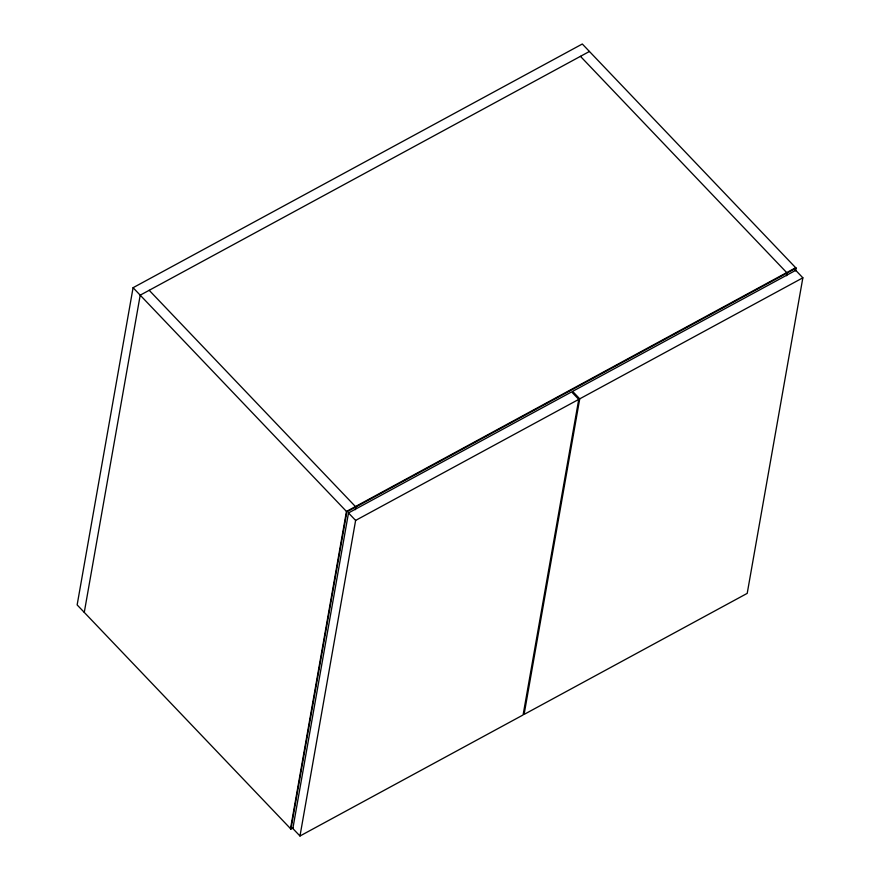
<?xml version="1.0" encoding="UTF-8"?>
<svg xmlns="http://www.w3.org/2000/svg" width="880" height="880" viewBox="0 0 880 880"><rect width="100%" height="100%" fill="white"/><g stroke="black" fill="none" stroke-linecap="round" stroke-linejoin="round"><path stroke-width="1.32" d="M795.597 270.842L796.081 268.147L582.307 44L133.078 287.705L77.143 604.912L290.917 829.048L293.172 827.838M84.271 612.381L140.206 295.174L589.424 51.469M290.521 828.641L346.456 511.434L795.685 267.729L795.201 270.424M290.917 829.048L346.852 511.852L796.081 268.147M348.502 512.952L292.853 828.531L299.981 836L523.094 714.956L578.743 399.388L571.615 391.908L348.502 512.952L355.619 520.421L299.981 836M355.355 509.674L355.839 506.979L149.193 290.301M579.733 398.838L524.095 714.417L747.208 593.373L802.857 277.805L795.729 270.325L572.616 391.369L579.733 398.838L802.857 277.805M786.621 275.715L787.094 273.02L580.448 56.342M355.619 520.421L578.743 399.388M133.078 287.705L346.852 511.852"/></g></svg>
